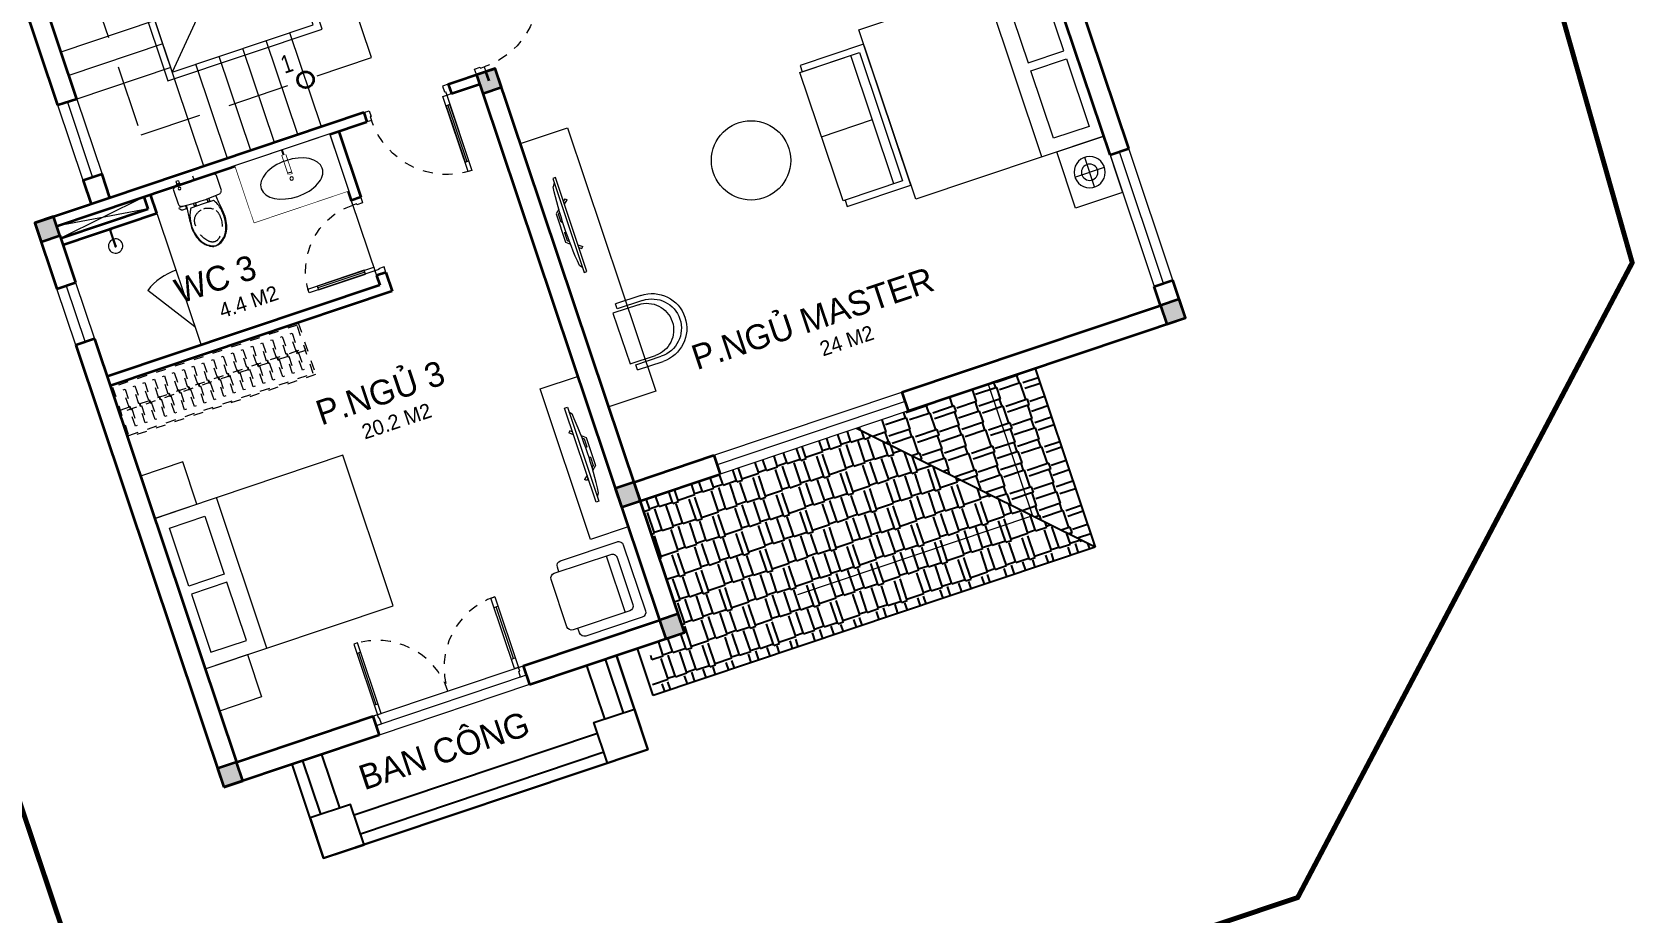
# Model space of a CAD drawing. Header units: metres. Extents: x 568336 to 569219, y 2065964 to 2066430.
# Drawn here: x 568470.52 to 568486.68, y 2066089.45 to 2066098.33 of the extents above; entities that cross this region are included whole.
import ezdxf

# ---------------------------------------------------------------- set-up
doc = ezdxf.new("R2010")
doc.units = ezdxf.units.M
for name, pattern in [('CENTER', [2, 1.25, -0.25, 0.25, -0.25]), ('DASHED', [0.75, 0.5, -0.25]), ('HIDDEN', [0.375, 0.25, -0.125]), ('HIDDEN2', [0.1875, 0.125, -0.0625]), ('X-5M-G-MB PHONGNGU$0$HIDDEN2', [0.1875, 0.125, -0.0625]), ('xref-thap C (mb tang 32-2)$0$HIDDEN', [0.375, 0.25, -0.125]), ('Xref-VCMT-BT3 - tuong bao$0$HIDDEN', [0.375, 0.25, -0.125])]:
    doc.linetypes.add(name, pattern=pattern)
doc.layers.get('0').update_dxf_attribs({"linetype": 'CONTINUOUS'})
doc.layers.get('DEFPOINTS').update_dxf_attribs({"linetype": 'CONTINUOUS'})
for name, color, linetype, lineweight in [('-CONCRETE', 1, 'CONTINUOUS', 35), ('-DOOR', 137, 'CONTINUOUS', 9), ('-FURNITURE', 46, 'CONTINUOUS', 9), ('-HIDE', 3, 'HIDDEN', 13), ('-KH', 143, 'CONTINUOUS', 13), ('-LINE1', 7, 'CONTINUOUS', 18), ('-RANH GIOI KHU DAT', 12, 'CENTER', 18), ('-TEXT', 7, 'CONTINUOUS', 15), ('-WALL', 4, 'CONTINUOUS', 35), ('Bighome_khuat', 251, 'DASHED', 5), ('TEXT25', 2, 'CONTINUOUS', 13)]:
    doc.layers.add(name, color=color, linetype=linetype, lineweight=lineweight)
for name, color, linetype in [('1-NETMANH', 8, 'CONTINUOUS'), ('13. NET HATCH', 252, 'CONTINUOUS'), ('LoLK', 6, 'CONTINUOUS'), ('SOLO', 7, 'CONTINUOUS')]:
    doc.layers.add(name, color=color, linetype=linetype)
doc.styles.add('1', font='arial.ttf')
doc.styles.add('T1', font='', dxfattribs={"height": 200})
doc.styles.get('T1').set_extended_font_data('VNgeometric Light')

# ---------------------------------------------------------------- blocks, each defined once
blk = doc.blocks.new('*U88')
at = {"color": 251}
blk.add_line((-70, 100), (-70, 700), dxfattribs=at)
for points in [[(-50, 0), (-50, 800), (-90, 800), (-90, 0)], [(-50, 100), (-90, 100), (-90, 700), (-50, 700)], [(-900, -100), (-840, -100), (-840, -40), (-850, -40), (-850, 0), (-900, 0)], [(0, -100), (-60, -100), (-60, -40), (-50, -40), (-50, 0), (0, 0)]]:
    blk.add_lwpolyline(points, close=True)
at = {"layer": 'Bighome_khuat', "linetype": 'Xref-VCMT-BT3 - tuong bao$0$HIDDEN'}
blk.add_arc((-50, 0), 800, 90, 180, dxfattribs=at)
blk = doc.blocks.new('Sink_Cicle')
blk.add_lwpolyline([(17, -50), (-17, -50), (-18, -252), (17, -252)], close=True)
blk.add_circle((0, -300), 17.5)
at = {"layer": 'DEFPOINTS'}
blk.add_line((0, -100), (0, 0), dxfattribs=at)
blk.add_wipeout([(17, -50), (-17, -50), (-18, -252), (17, -252)])
at = {"layer": '-FURNITURE', "linetype": 'Continuous'}
blk.add_ellipse((0, -300), major_axis=(-325, 0), ratio=0.584615, dxfattribs=at)
blk.add_line((-18, -237), (17, -237))
blk = doc.blocks.new('*U175')
at = {"ltscale": 300}
blk.add_lwpolyline([(0, 0), (1000, 0), (1000, -600), (0, -600)], close=True, dxfattribs=at)
blk.add_wipeout([(0, 0), (1000, 0), (1000, -600), (0, -600)], dxfattribs=at)
blk.add_blockref('Sink_Cicle', (500, 0), dxfattribs=at)
blk = doc.blocks.new('A$C18091ED7')
for p, q in [((0, -42), (0, 0)), ((146, -27), (179, -27)), ((146, -27), (146, -30)), ((146, -30), (166, -30)), ((153, -37), (146, -30)), ((152, 0), (152, -27)), ((152, 0), (179, 0)), ((153, -37), (166, -37)), ((153, -40), (153, -37)), ((153, -40), (178, -40)), ((153, -40), (178, -40)), ((153, -40), (153, -42)), ((185, -30), (166, -30)), ((178, -37), (166, -37)), ((185, -30), (178, -37)), ((178, -37), (178, -40)), ((178, -40), (178, -42)), ((179, 0), (179, -27)), ((179, -27), (185, -27)), ((185, -27), (185, -30)), ((-83, -267), (-83, -300)), ((-83, -278), (-83, -288)), ((-61, -290), (-83, -290)), ((-63, -265), (-81, -265)), ((-61, -267), (-61, -300)), ((61, -267), (61, -300)), ((61, -290), (83, -290)), ((63, -265), (81, -265)), ((83, -267), (83, -300)), ((83, -278), (83, -288)), ((165, -262), (165, -290)), ((168, -260), (228, -260)), ((168, -292), (207, -292)), ((231, -274), (231, -262))]:
    blk.add_line(p, q)
for points in [[(230, -219, -0.137407), (225, -235), (222, -241, -0.236081), (198, -255, -0.051961), (-198, -255, -0.236081), (-222, -241), (-225, -235, -0.137407), (-230, -219), (-230, -72, -0.198912), (-226, -63), (-209, -46, -0.198912), (-200, -42), (0, -42), (200, -42, -0.198912), (209, -46), (226, -63, -0.198912), (230, -72)], [(144, -619, -0.212405), (26, -734, -0.027685), (-1, -739, -0.022279), (-26, -734, -0.212405), (-144, -619, -0.142796), (-167, -428, -0.093005), (-128, -309, -0.256439), (-111, -300), (0, -300), (111, -300, -0.256439), (128, -309, -0.093005), (167, -428, -0.142796)]]:
    blk.add_lwpolyline(points, format="xyb", close=True)
at = {"linetype": 'xref-thap C (mb tang 32-2)$0$HIDDEN', "ltscale": 100}
blk.add_lwpolyline([(61, -669, -0.199031), (0, -699, -0.199031), (-61, -669, -0.218924), (-132, -478, -0.153791), (-112, -404, -0.236701), (0, -348, -0.236701), (112, -404, -0.153791), (132, -478, -0.218924)], format="xyb", close=True, dxfattribs=at)
blk.add_circle((166, -78), 13.9)
for centre, radius, start, end in [((-81, -267), 1.98, 90, 180), ((-63, -267), 1.98, 0, 90), ((63, -267), 1.98, 90, 180), ((81, -267), 1.98, 0, 90), ((168, -262), 2.47, 90, 180), ((168, -290), 2.47, 180, 270), ((207, -277), 15.5, 270, 306.4659), ((168, -225), 80.1, 306.4659, 320.3123), ((228, -274), 2.47, 320.3123, 0)]:
    blk.add_arc(centre, radius, start, end)
for points in [[(-156, -259), (-157, -267), (-164, -328), (-169, -385), (-184, -528), (-136, -679), (-50, -735), (-20, -741), (0, -744)], [(156, -259), (157, -267), (164, -328), (169, -385), (184, -528), (136, -679), (50, -735), (20, -741), (0, -744)]]:
    blk.add_open_spline(points, degree=3, knots=[130.613938, 130.613938, 130.613938, 130.613938, 152.852109, 311.129351, 417.703951, 561.383393, 697.692632, 710.812262, 710.812262, 710.812262, 710.812262])
blk = doc.blocks.new('shower')
for points in [[(180919, -32316), (180912, -32316), (180912, -32147), (180919, -32147)], [(180929, -32327), (180902, -32327), (180902, -32316), (180929, -32316)]]:
    blk.add_lwpolyline(points, close=True)
for radius, start, end in [(72, 272.7907, 267.2093), (8.35, 294.8355, 245.1645)]:
    blk.add_arc((180916, -32147), radius, start, end)
blk = doc.blocks.new('*U96')
at = {"color": 251}
blk.add_line((-70, 100), (-70, 600), dxfattribs=at)
for points in [[(-50, 0), (-50, 700), (-90, 700), (-90, 0)], [(-50, 100), (-90, 100), (-90, 600), (-50, 600)], [(-800, -100), (-740, -100), (-740, -40), (-750, -40), (-750, 0), (-800, 0)], [(0, -100), (-60, -100), (-60, -40), (-50, -40), (-50, 0), (0, 0)]]:
    blk.add_lwpolyline(points, close=True)
at = {"layer": 'Bighome_khuat', "linetype": 'Xref-VCMT-BT3 - tuong bao$0$HIDDEN'}
blk.add_arc((-50, 0), 700, 90, 180, dxfattribs=at)
blk = doc.blocks.new('A$C32e20c34')
blk.add_line((657, 2050), (657, 450))
for points in [[(0, 2050), (450, 2050), (450, 2500), (0, 2500)], [(109, 1910), (485.5, 1910), (485.5, 1292.5), (109, 1292.5)], [(109, 590), (485.5, 590), (485.5, 1207.5), (109, 1207.5)], [(0, 450), (450, 450), (450, 0), (0, 0)]]:
    blk.add_lwpolyline(points, close=True)
blk.add_lwpolyline([(0, 2050), (2000, 2050), (2000, 450), (0, 450), (0, 2050)])
blk = doc.blocks.new('*U189')
at = {"linetype": 'X-5M-G-MB PHONGNGU$0$HIDDEN2'}
for points in [[(0, 600), (0, 0), (2182, 0), (2182, 600)], [(2162, 580), (2162, 20), (20, 20), (20, 580)], [(2162, 287), (2162, 313), (20, 313), (20, 287)], [(114, 319), (109, 319), (109, 280), (114, 280)], [(228, 319), (223, 319), (223, 280), (228, 280)], [(342, 319), (337, 319), (337, 280), (342, 280)], [(456, 319), (451, 319), (451, 280), (456, 280)], [(570, 319), (565, 319), (565, 280), (570, 280)], [(684, 319), (679, 319), (679, 280), (684, 280)], [(798, 319), (793, 319), (793, 280), (798, 280)], [(912, 319), (907, 319), (907, 280), (912, 280)], [(1026, 319), (1021, 319), (1021, 280), (1026, 280)], [(1140, 319), (1135, 319), (1135, 280), (1140, 280)], [(1254, 319), (1249, 319), (1249, 280), (1254, 280)], [(1368, 319), (1363, 319), (1363, 280), (1368, 280)], [(1482, 319), (1477, 319), (1477, 280), (1482, 280)], [(1596, 319), (1591, 319), (1591, 280), (1596, 280)], [(1710, 319), (1705, 319), (1705, 280), (1710, 280)], [(1824, 319), (1819, 319), (1819, 280), (1824, 280)], [(1938, 319), (1933, 319), (1933, 280), (1938, 280)], [(2052, 319), (2047, 319), (2047, 280), (2052, 280)]]:
    blk.add_lwpolyline(points, close=True, dxfattribs=at)
for points in [[(122, 313), (122, 515), (100, 515), (100, 313)], [(236, 313), (236, 515), (214, 515), (214, 313)], [(350, 313), (350, 515), (328, 515), (328, 313)], [(464, 313), (464, 515), (442, 515), (442, 313)], [(578, 313), (578, 515), (556, 515), (556, 313)], [(692, 313), (692, 515), (670, 515), (670, 313)], [(806, 313), (806, 515), (784, 515), (784, 313)], [(920, 313), (920, 515), (898, 515), (898, 313)], [(1034, 313), (1034, 515), (1012, 515), (1012, 313)], [(1148, 313), (1148, 515), (1126, 515), (1126, 313)], [(1262, 313), (1262, 515), (1240, 515), (1240, 313)], [(1376, 313), (1376, 515), (1354, 515), (1354, 313)], [(1490, 313), (1490, 515), (1468, 515), (1468, 313)], [(1604, 313), (1604, 515), (1582, 515), (1582, 313)], [(1718, 313), (1718, 515), (1696, 515), (1696, 313)], [(1832, 313), (1832, 515), (1810, 515), (1810, 313)], [(1946, 313), (1946, 515), (1924, 515), (1924, 313)], [(2060, 313), (2060, 515), (2038, 515), (2038, 313)], [(100, 287), (100, 92), (122, 92), (122, 287)], [(214, 287), (214, 92), (236, 92), (236, 287)], [(328, 287), (328, 92), (350, 92), (350, 287)], [(442, 287), (442, 92), (464, 92), (464, 287)], [(556, 287), (556, 92), (578, 92), (578, 287)], [(670, 287), (670, 92), (692, 92), (692, 287)], [(784, 287), (784, 92), (806, 92), (806, 287)], [(898, 287), (898, 92), (920, 92), (920, 287)], [(1012, 287), (1012, 92), (1034, 92), (1034, 287)], [(1126, 287), (1126, 92), (1148, 92), (1148, 287)], [(1240, 287), (1240, 92), (1262, 92), (1262, 287)], [(1354, 287), (1354, 92), (1376, 92), (1376, 287)], [(1468, 287), (1468, 92), (1490, 92), (1490, 287)], [(1582, 287), (1582, 92), (1604, 92), (1604, 287)], [(1696, 287), (1696, 92), (1718, 92), (1718, 287)], [(1810, 287), (1810, 92), (1832, 92), (1832, 287)], [(1924, 287), (1924, 92), (1946, 92), (1946, 287)], [(2038, 287), (2038, 92), (2060, 92), (2060, 287)]]:
    blk.add_lwpolyline(points, dxfattribs=at)
blk = doc.blocks.new('XR.MB.LM123$0$tvi 1')
blk.add_lwpolyline([(29, 0), (29, -1000), (0, -1000), (0, 0)], close=True)
for points in [[(29, -50), (52, -81)], [(-24, -236), (-39, -252)], [(0, -285), (-39, -252)], [(0, -256), (-24, -236)], [(70, -315), (111, -350), (111, -650), (70, -685)], [(89, -446), (89, -360), (71, -345)], [(89, -446), (73, -446)], [(89, -554), (89, -640), (71, -655)], [(89, -554), (73, -554)], [(0, -715), (-39, -748)], [(-24, -764), (-39, -748)], [(0, -744), (-24, -764)], [(29, -950), (52, -919)]]:
    blk.add_lwpolyline(points)
blk.add_arc((-4025, -500), 4099, 354.1311, 5.8689)
blk = doc.blocks.new('A$C326cba7f')
at = {"layer": '-FURNITURE'}
for p, q in [((0, 23), (0, 700)), ((0, 700), (1500, 700)), ((1500, 700), (1500, 23)), ((1432, 632), (68, 632)), ((68, 632), (68, 23)), ((68, 542), (1432, 542)), ((750, 0), (750, 542)), ((1432, 0), (1432, 632)), ((1432, 23), (1432, 632)), ((68, 23), (0, 23)), ((68, 23), (68, 0)), ((68, 0), (1432, 0)), ((1432, 0), (1432, 23)), ((1500, 23), (1432, 23))]:
    blk.add_line(p, q, dxfattribs=at)
blk = doc.blocks.new('A$C8a974c9c')
for p, q in [((1750, 2957), (1750, 2643)), ((1593, 2800), (1908, 2800)), ((1343, 2500), (1343, 700)), ((1750, 243), (1750, 557)), ((1593, 400), (1908, 400))]:
    blk.add_line(p, q)
for points in [[(2000, 3100), (1500, 3100), (1500, 2500), (2000, 2500)], [(1891, 2360), (1514, 2360), (1514, 1643), (1891, 1643)], [(1891, 840), (1514, 840), (1514, 1558), (1891, 1558)], [(2000, 100), (1500, 100), (1500, 700), (2000, 700)]]:
    blk.add_lwpolyline(points, close=True)
blk.add_lwpolyline([(2000, 2500), (0, 2500), (0, 700), (2000, 700), (2000, 2500)])
for centre, radius in [((1750, 2800), 157), ((1750, 2800), 82.4), ((1750, 400), 157), ((1750, 400), 82.4)]:
    blk.add_circle(centre, radius)
blk = doc.blocks.new('A$C5C575821')
at = {"layer": '-CONCRETE'}
h = blk.add_hatch(color=256, dxfattribs=at)
h.dxf.hatch_style = 1
h.paths.add_polyline_path([(0, 200), (0, 0), (200, 0), (200, 200)])
blk.add_lwpolyline([(0, 0), (200, 0), (200, 200), (0, 200)], close=True, dxfattribs=at)
blk = doc.blocks.new('A$C06be1633')
at = {"layer": '-FURNITURE'}
for p, q in [((0, 54), (0, 324)), ((54, 54), (54, 324)), ((648, 324), (648, 54)), ((701, 324), (701, 54)), ((81, 0), (81, 270)), ((621, 270), (621, 0)), ((0, 54), (54, 54)), ((621, 0), (81, 0)), ((648, 54), (701, 54))]:
    blk.add_line(p, q, dxfattribs=at)
for centre, radius in [((351, 324), 351), ((351, 324), 297), ((351, 270), 270)]:
    blk.add_arc(centre, radius, 0, 180, dxfattribs=at)
blk = doc.blocks.new('A$C7d565662')
for p, q in [((0, 751), (0, 150)), ((751, 801), (50, 801)), ((100, 651), (100, 50)), ((651, 701), (150, 701)), ((701, 50), (701, 651)), ((801, 150), (801, 751)), ((701, 601), (100, 601)), ((50, 100), (100, 100)), ((701, 100), (751, 100)), ((150, 0), (651, 0))]:
    blk.add_line(p, q)
for centre, start, end in [((50, 751), 90, 180), ((150, 651), 90, 180), ((651, 651), 0, 90), ((751, 751), 0, 90), ((50, 150), 180, 270), ((150, 50), 180, 270), ((651, 50), 270, 0), ((751, 150), 270, 0)]:
    blk.add_arc(centre, 50.1, start, end)
blk = doc.blocks.new('*U196')
for p, q in [((-1510, 650), (-1550, 650)), ((-1530, 100), (-1530, 650)), ((-90, 650), (-50, 650)), ((-70, 100), (-70, 650)), ((-1510, 100), (-1550, 100)), ((-90, 100), (-50, 100))]:
    blk.add_line(p, q)
for points in [[(-1550, 0), (-1510, 0), (-1510, 750), (-1550, 750)], [(-50, 0), (-90, 0), (-90, 750), (-50, 750)], [(-1600, -100), (-1540, -100), (-1540, -40), (-1550, -40), (-1550, 0), (-1600, 0)], [(0, -100), (-60, -100), (-60, -40), (-50, -40), (-50, 0), (0, 0)]]:
    blk.add_lwpolyline(points, close=True)
at = {"linetype": 'HIDDEN', "ltscale": 0.1}
for centre, start, end in [((-1550, 0), 0, 90), ((-50, 0), 90, 180)]:
    blk.add_arc(centre, 750, start, end, dxfattribs=at)
blk = doc.blocks.new('BT4-T2.2')
at = {"layer": '13. NET HATCH'}
h = blk.add_hatch(dxfattribs=at)
h.set_pattern_fill('MAIGO-02', color=256, scale=0.02, angle=108.5515)
h.set_pattern_definition([(108.5515, (568217.58522, 2066140.4259), (-0.38978916, 0.40714175), [0.12, -0.1, 0.14, -0.06, 0.18, -0.08]), (108.5515, (568217.53756, 2066140.5365), (-0.38978916, 0.40714175), [0.1, -0.38, 0.08, -0.12]), (108.5515, (568217.4849, 2066140.77198), (-0.38978916, 0.40714175), [0.06, -0.62]), (198.5515, (568217.58522, 2066140.42591), (-0.17344246, -0.23752413), [0.23, -0.73]), (198.5515, (568217.54704, 2066140.53967), (-0.17344246, -0.23752413), [0.225, -0.735]), (198.5515, (568217.51522, 2066140.63448), (-0.17344246, -0.23752413), [0.21, -0.75]), (198.5515, (568217.4849, 2066140.77198), (-0.17344246, -0.23752413), [0.23, -0.73]), (198.5515, (568217.46581, 2066140.82886), (-0.17344246, -0.23752413), [0.23, -0.73]), (198.5515, (568217.39432, 2066140.99473), (-0.17344246, -0.23752413), [0.22, -0.74])])
h.paths.add_polyline_path([(568480.633, 2066094.942), (568481.238, 2066093.141), (568478.832, 2066094.338)])
h = blk.add_hatch(dxfattribs=at)
h.set_pattern_fill('MAIGO-02', color=256, scale=0.02, angle=18.5515)
h.set_pattern_definition([(18.5515, (568195.24498, 2066129.92869), (0.40714175, 0.38978916), [0.12, -0.1, 0.14, -0.06, 0.18, -0.08]), (18.5515, (568195.35557, 2066129.97635), (0.40714175, 0.38978916), [0.1, -0.38, 0.08, -0.12]), (18.5515, (568195.59105, 2066130.029), (0.40714175, 0.38978916), [0.06, -0.62]), (108.5515, (568195.24498, 2066129.92869), (-0.23752413, 0.17344246), [0.23, -0.73]), (108.5515, (568195.35875, 2066129.96687), (-0.23752413, 0.17344246), [0.225, -0.735]), (108.5515, (568195.45355, 2066129.99868), (-0.23752413, 0.17344246), [0.21, -0.75]), (108.5515, (568195.59105, 2066130.029), (-0.23752413, 0.17344246), [0.23, -0.73]), (108.5515, (568195.64793, 2066130.0481), (-0.23752413, 0.17344246), [0.23, -0.73]), (108.5515, (568195.8138, 2066130.11958), (-0.23752413, 0.17344246), [0.22, -0.74])])
h.paths.add_polyline_path([(568476.748, 2066092.162), (568477.097, 2066092.279), (568476.652, 2066093.606), (568478.832, 2066094.338), (568481.238, 2066093.141), (568476.782, 2066091.646)])
at = {"layer": '-DOOR'}
for points in [[(568471.222, 2066096.9), (568471.032, 2066096.836), (568470.778, 2066097.595), (568470.967, 2066097.658)], [(568481.578, 2066097.158), (568481.388, 2066097.094), (568481.834, 2066095.767), (568482.023, 2066095.831)], [(568471.146, 2066095.239), (568470.957, 2066095.176), (568470.766, 2066095.745), (568470.955, 2066095.808)], [(568477.394, 2066094.066), (568479.29, 2066094.702), (568479.353, 2066094.513), (568477.457, 2066093.877)], [(568473.953, 2066091.435), (568475.469, 2066091.944), (568475.533, 2066091.754), (568474.016, 2066091.245)]]:
    blk.add_lwpolyline(points, close=True, dxfattribs=at)
for points in [[(568470.873, 2066097.626), (568471.127, 2066096.868)], [(568481.928, 2066095.799), (568481.483, 2066097.126)], [(568470.861, 2066095.776), (568471.051, 2066095.208)], [(568479.322, 2066094.608), (568477.426, 2066093.971)], [(568475.501, 2066091.849), (568473.984, 2066091.34)]]:
    blk.add_lwpolyline(points, dxfattribs=at)
at = {"layer": '-FURNITURE'}
blk.add_line((568471.776, 2066096.506), (568472.222, 2066095.178), dxfattribs=at)
for points in [[(568475.443, 2066097.209), (568475.917, 2066097.368), (568476.807, 2066094.713), (568476.333, 2066094.554)], [(568471.687, 2066096.55), (568470.764, 2066096.377)], [(568471.646, 2066096.673), (568470.806, 2066096.254)], [(568472.159, 2066095.363), (568471.684, 2066095.729)]]:
    blk.add_lwpolyline(points, dxfattribs=at)
blk.add_lwpolyline([(568475.64, 2066094.735), (568476.019, 2066094.862), (568476.528, 2066093.346), (568476.149, 2066093.218)], close=True, dxfattribs=at)
blk.add_circle((568477.768, 2066097.04), 0.4, dxfattribs=at)
blk.add_arc((568472.159, 2066095.363), 0.6, 108.5515, 142.415, dxfattribs=at)
at = {"layer": '-HIDE', "ltscale": 10}
for p, q in [((568480.159, 2066094.783), (568480.605, 2066093.456)), ((568480.605, 2066093.456), (568477.097, 2066092.279))]:
    blk.add_line(p, q, dxfattribs=at)
blk.add_lwpolyline([(568472.844, 2066099.923), (568471.931, 2066097.929)], dxfattribs=at)
at = {"layer": '-KH', "linetype": 'HIDDEN2', "ltscale": 5}
blk.add_lwpolyline([(568473.941, 2066098.076), (568473.114, 2066100.541), (568470.789, 2066099.761), (568471.616, 2066097.296)], close=True, dxfattribs=at)
at = {"layer": '-LINE1'}
for p, q in [((568472.249, 2066096.981), (568471.104, 2066100.394)), ((568473.435, 2066097.379), (568473.116, 2066098.327)), ((568472.96, 2066097.22), (568472.642, 2066098.168)), ((568473.197, 2066097.299), (568472.879, 2066098.247)), ((568472.486, 2066097.06), (568472.168, 2066098.008)), ((568472.723, 2066097.14), (568472.405, 2066098.088))]:
    blk.add_line(p, q, dxfattribs=at)
for points in [[(568472.888, 2066100.012), (568471.334, 2066099.49), (568471.887, 2066097.84), (568473.442, 2066098.362)], [(568472.844, 2066099.923), (568471.422, 2066099.446), (568471.931, 2066097.929), (568473.353, 2066098.406)]]:
    blk.add_lwpolyline(points, close=True, dxfattribs=at)
for points in [[(568471.756, 2066098.45), (568470.808, 2066098.132)], [(568471.836, 2066098.213), (568470.888, 2066097.895)], [(568471.915, 2066097.976), (568470.967, 2066097.658)], [(568473.139, 2066090.951), (568473.457, 2066090.003), (568476.728, 2066091.1), (568476.41, 2066092.048)]]:
    blk.add_lwpolyline(points, dxfattribs=at)
at = {"layer": '-RANH GIOI KHU DAT', "linetype": 'HIDDEN', "ltscale": 10, "const_width": 0.05}
blk.add_lwpolyline([(568465.624, 2066104.779), (568482.553, 2066110.46), (568486.655, 2066096.008), (568483.281, 2066089.608), (568471.987, 2066085.818)], close=True, dxfattribs=at)
at = {"layer": '-WALL'}
for p, q in [((568481.578, 2066097.158), (568480.687, 2066099.813)), ((568481.388, 2066097.094), (568480.561, 2066099.559)), ((568470.778, 2066097.595), (568470.301, 2066099.017)), ((568470.967, 2066097.658), (568470.49, 2066099.08)), ((568474.714, 2066097.808), (568475.093, 2066097.935)), ((568475.093, 2066097.935), (568475.188, 2066097.967)), ((568475.125, 2066097.84), (568475.093, 2066097.935)), ((568477.097, 2066092.279), (568475.188, 2066097.967)), ((568474.714, 2066097.808), (568474.746, 2066097.713)), ((568474.746, 2066097.713), (568475.03, 2066097.809)), ((568475.062, 2066097.714), (568476.844, 2066092.405)), ((568473.861, 2066097.522), (568470.543, 2066096.408)), ((568473.861, 2066097.522), (568473.893, 2066097.427)), ((568470.764, 2066096.377), (568473.893, 2066097.427)), ((568473.514, 2066097.3), (568473.736, 2066096.636)), ((568473.609, 2066097.332), (568473.831, 2066096.668)), ((568470.806, 2066096.254), (568471.687, 2066096.55)), ((568471.687, 2066096.55), (568471.646, 2066096.673)), ((568471.776, 2066096.506), (568471.712, 2066096.695)), ((568470.543, 2066096.408), (568470.766, 2066095.745)), ((568470.828, 2066096.187), (568471.776, 2066096.506)), ((568474.086, 2066095.909), (568473.991, 2066095.878)), ((568474.086, 2066095.909), (568474.149, 2066095.72)), ((568470.766, 2066095.745), (568470.955, 2066095.808)), ((568474.023, 2066095.783), (568471.273, 2066094.86)), ((568473.991, 2066095.878), (568474.023, 2066095.783)), ((568481.897, 2066095.578), (568481.834, 2066095.767)), ((568482.151, 2066095.452), (568482.023, 2066095.831)), ((568474.149, 2066095.72), (568471.305, 2066094.765)), ((568479.29, 2066094.702), (568481.897, 2066095.578)), ((568479.353, 2066094.513), (568482.151, 2066095.452)), ((568471.146, 2066095.239), (568472.578, 2066090.973)), ((568479.29, 2066094.702), (568479.353, 2066094.513)), ((568476.588, 2066093.796), (568477.394, 2066094.066)), ((568477.394, 2066094.066), (568477.457, 2066093.877)), ((568476.652, 2066093.606), (568477.457, 2066093.877)), ((568475.469, 2066091.944), (568476.844, 2066092.405)), ((568475.533, 2066091.754), (568477.097, 2066092.279)), ((568475.469, 2066091.944), (568475.533, 2066091.754)), ((568472.578, 2066090.973), (568473.953, 2066091.435)), ((568473.953, 2066091.435), (568474.016, 2066091.245)), ((568474.016, 2066091.245), (568472.452, 2066090.72))]:
    blk.add_line(p, q, dxfattribs=at)
for points in [[(568470.967, 2066097.658), (568470.778, 2066097.595)], [(568481.388, 2066097.094), (568481.578, 2066097.158)], [(568471.301, 2066096.663), (568471.222, 2066096.9), (568471.032, 2066096.836), (568471.112, 2066096.599)], [(568470.796, 2066096.282), (568470.955, 2066095.808)], [(568481.834, 2066095.767), (568482.023, 2066095.831)], [(568471.146, 2066095.239), (568470.957, 2066095.176)], [(568470.957, 2066095.176), (568472.452, 2066090.72)]]:
    blk.add_lwpolyline(points, dxfattribs=at)
blk.add_circle((568473.275, 2066097.853), 0.0805, dxfattribs=at)
at = {"layer": '1-NETMANH'}
for p, q in [((568476.728, 2066091.1), (568476.41, 2066092.048)), ((568473.457, 2066090.003), (568476.728, 2066091.1)), ((568473.457, 2066090.003), (568473.139, 2066090.951))]:
    blk.add_line(p, q, dxfattribs=at)
at = {"layer": 'SOLO'}
for p, q in [((568480.633, 2066094.942), (568481.238, 2066093.141)), ((568476.938, 2066092.753), (568476.652, 2066093.606)), ((568481.238, 2066093.141), (568476.782, 2066091.646)), ((568476.782, 2066091.646), (568476.623, 2066092.12))]:
    blk.add_line(p, q, dxfattribs=at)
for points in [[(568481.238, 2066093.141), (568478.832, 2066094.338)], [(568476.41, 2066092.048), (568476.728, 2066091.1), (568473.457, 2066090.003), (568473.139, 2066090.951)], [(568476.292, 2066091.408), (568476.111, 2066091.948)], [(568476.482, 2066091.471), (568476.301, 2066092.012)], [(568476.22, 2066091.262), (568473.765, 2066090.438)], [(568473.619, 2066090.511), (568473.438, 2066091.051)], [(568476.284, 2066091.072), (568473.828, 2066090.248)], [(568473.43, 2066090.447), (568473.248, 2066090.987)]]:
    blk.add_lwpolyline(points, dxfattribs=at)
for points in [[(568476.728, 2066091.1), (568476.32, 2066090.963), (568476.183, 2066091.371), (568476.591, 2066091.508)], [(568473.457, 2066090.003), (568473.865, 2066090.139), (568473.728, 2066090.547), (568473.321, 2066090.41)]]:
    blk.add_lwpolyline(points, close=True, dxfattribs=at)
at = {"layer": '-DOOR', "yscale": 0.001, "zscale": 0.001}
for name, p, xscale, rotation in [('*U88', (568474.807, 2066098.789), -0.001, 288.5514997312995), ('*U88', (568474.746, 2066097.713), -0.001, 198.5514997312995), ('*U196', (568475.469, 2066091.944), 0.001, 18.55149973129945)]:
    blk.add_blockref(name, p, dxfattribs=dict(at, xscale=xscale, rotation=rotation))
at = {"layer": '-FURNITURE', "yscale": 0.001, "zscale": 0.001}
for name, p, xscale, rotation in [('A$C8a974c9c', (568478.633, 2066099.018), -0.001, 198.5514997312995), ('shower', (568653.102, 2066123.259), 0.001, 198.5514997312995), ('A$C06be1633', (568476.573, 2066094.91), -0.001, 288.5514997312995), ('A$C32e20c34', (568471.61, 2066093.857), -0.001, 198.5514997312995), ('A$C7d565662', (568475.959, 2066092.196), -0.001, 288.5514997312995)]:
    blk.add_blockref(name, p, dxfattribs=dict(at, xscale=xscale, rotation=rotation))
at = {"layer": '-FURNITURE', "extrusion": (0, 0, -1)}
for name, p, xscale, yscale, zscale, rotation in [('XR.MB.LM123$0$tvi 1', (-568475.795, 2066096.867), 0.001, 0.001, 0.001, 341.4448105462922), ('*U189', (-568473.376, 2066094.88), 0.000916666666665974, 0.000916666666665974, -0.000916666666665974, 341.4485002687006), ('XR.MB.LM123$0$tvi 1', (-568475.888, 2066094.543), -0.001, 0.001, 0.001, 341.4521899911089)]:
    blk.add_blockref(name, p, dxfattribs=dict(at, xscale=xscale, yscale=yscale, zscale=zscale, rotation=rotation))
at = {"layer": '-WALL', "yscale": 0.001, "zscale": 0.001}
for name, p, xscale, rotation in [('A$C326cba7f', (568478.717, 2066096.567), -0.001, 288.5514997312995), ('A$C5C575821', (568475.062, 2066097.714), 0.001, 18.55149973129945), ('A$C5C575821', (568470.607, 2066096.219), 0.001, 18.55149973129945), ('A$C5C575821', (568481.961, 2066095.388), 0.001, 18.55149973129945), ('A$C5C575821', (568476.462, 2066093.542), 0.001, 18.55149973129945), ('A$C5C575821', (568476.907, 2066092.215), 0.001, 18.55149973129945), ('A$C5C575821', (568476.907, 2066092.215), 0.001, 18.55149973129945), ('A$C5C575821', (568472.452, 2066090.72), 0.001, 18.55149973129945), ('A$C5C575821', (568472.452, 2066090.72), 0.001, 18.55149973129945)]:
    blk.add_blockref(name, p, dxfattribs=dict(at, xscale=xscale, rotation=rotation))
at = {"layer": '-TEXT', "style": '1', "width": 0.75}
blk.add_text('1', height=0.18, rotation=18.5515, dxfattribs=at).set_placement((568473.064, 2066097.912))
at = {"layer": '-TEXT', "color": 2}
for s, p in [('WC 3', (568472.009, 2066095.592)), ('P.NGỦ MASTER', (568477.222, 2066094.924)), ('P.NGỦ 3', (568473.434, 2066094.366)), ('BAN CÔNG', (568473.867, 2066090.688))]:
    blk.add_text(s, height=0.25, rotation=18.5515, dxfattribs=at).set_placement(p)
at = {"layer": 'TEXT25', "style": 'T1'}
for s, p in [('4.4 M2', (568472.434, 2066095.446)), ('24 M2', (568478.493, 2066095.062)), ('20.2 M2', (568473.873, 2066094.225))]:
    blk.add_text(s, height=0.15, rotation=18.5515, dxfattribs=at).set_placement(p)
at = {"layer": '-FURNITURE', "extrusion": (0, 0, -1), "xscale": 0.001, "yscale": 0.001, "zscale": -0.001, "rotation": 341.4485002687006}
blk.add_blockref('*U175', (-568473.514, 2066097.3), dxfattribs=at)
at = {"layer": '-DOOR'}
blk.add_lwpolyline([(568473.736, 2066096.636), (568473.991, 2066095.878)], dxfattribs=at)
at = {"layer": '-WALL'}
blk.add_line((568473.831, 2066096.668), (568473.736, 2066096.636), dxfattribs=at)
at = {"layer": '-DOOR', "xscale": -0.001, "yscale": 0.001, "zscale": 0.001, "rotation": 108.5514997312995}
blk.add_blockref('*U96', (568473.991, 2066095.878), dxfattribs=at)
at = {"layer": '-FURNITURE', "xscale": -0.001, "yscale": 0.001, "zscale": 0.001, "rotation": 18.55149973129949}
blk.add_blockref('A$C18091ED7', (568472.137, 2066096.882), dxfattribs=at)
blk = doc.blocks.new('BT1-T2')
at = {"layer": '-RANH GIOI KHU DAT', "linetype": 'HIDDEN', "ltscale": 10, "const_width": 50}
blk.add_lwpolyline([(193687, 28101), (206187, 28101), (206187, 48101), (193687, 48101)], close=True, dxfattribs=at)

msp = doc.modelspace()

# ---------------------------------------------------------------- block references
at = {"layer": 'LoLK'}
msp.add_blockref('BT4-T2.2', (0, 0), dxfattribs=at)

# ---------------------------------------------------------------- next in the draw order: block references
at = {"layer": '-KH', "xscale": -0.001, "yscale": 0.001, "zscale": 0.001, "rotation": 18.55150051778948}
msp.add_blockref('BT1-T2', (568664.551, 2066120.8), dxfattribs=at)

doc.saveas('drawing.dxf')
